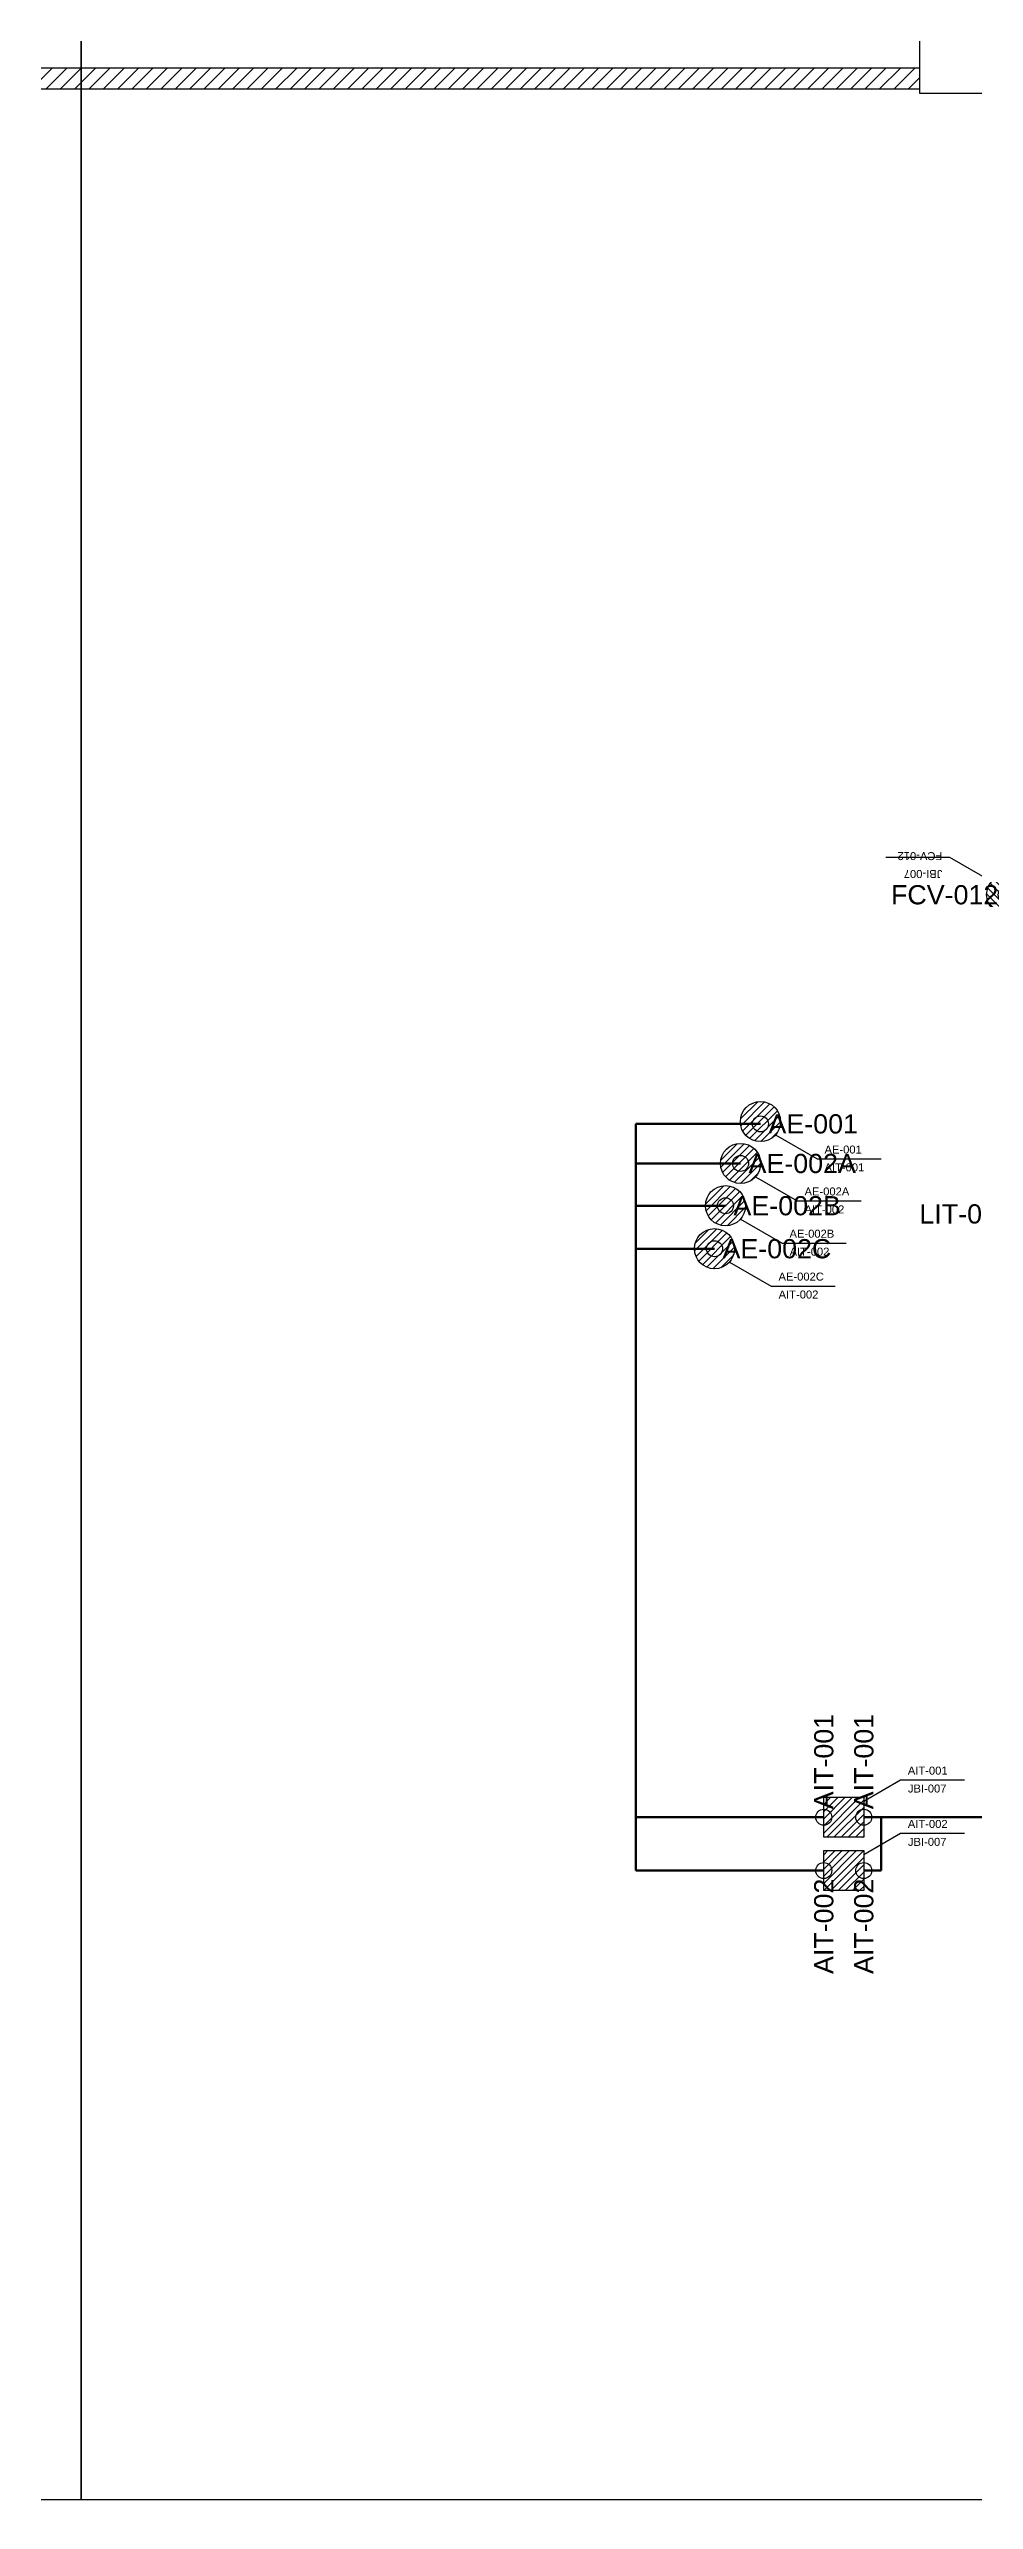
# Model space of a CAD drawing. Header units: metres. Extents: x 0 to 191, y 0 to 87.
# Drawn here: x 150.7 to 159.37, y 23 to 45.98 of the extents above; entities that cross this region are included whole.
import ezdxf
from ezdxf.enums import TextEntityAlignment as Align

# ---------------------------------------------------------------- set-up
doc = ezdxf.new("R2010")
doc.units = ezdxf.units.M
for name, color, linetype, lineweight, true_color in [('CANALIZACIONES', 178, 'Continuous', 25, 0x000000), ('CANALIZACIONES ... ANALOGAS', 5, 'Continuous', 50, 0x0000ff), ('CANALIZACIONES ... BANCO', 30, 'Continuous', 25, 0xff7f00), ('INST', 5, 'Continuous', 25, 0x0000ff), ('vistas', 178, 'Continuous', 25, 0x000000)]:
    doc.layers.add(name, color=color, linetype=linetype, lineweight=lineweight, true_color=true_color)
doc.styles.add('textstyle128', font='')
doc.styles.add('textstyle129', font='')
doc.styles.add('textstyle130', font='')
doc.styles.add('textstyle131', font='')
doc.styles.add('textstyle132', font='')
doc.styles.add('textstyle133', font='')
doc.styles.add('textstyle138', font='')
doc.styles.add('textstyle139', font='')
doc.styles.add('textstyle374', font='')
doc.styles.add('textstyle375', font='')
doc.styles.add('textstyle471', font='')
doc.styles.add('textstyle472', font='')
doc.styles.add('textstyle473', font='')
doc.styles.add('textstyle474', font='')
doc.styles.add('textstyle475', font='')
doc.styles.add('textstyle476', font='')
doc.styles.add('textstyle477', font='')
doc.styles.add('textstyle478', font='')
doc.styles.add('textstyle479', font='')
doc.styles.add('textstyle480', font='')
doc.styles.add('textstyle481', font='')
doc.styles.add('textstyle482', font='')
doc.styles.add('textstyle513', font='')
doc.styles.add('textstyle522', font='')
doc.styles.add('textstyle523', font='')
doc.styles.add('textstyle524', font='')
doc.styles.add('textstyle525', font='')
doc.styles.add('textstyle526', font='')
doc.styles.add('textstyle527', font='')
doc.styles.add('textstyle528', font='')
doc.styles.add('textstyle529', font='')
doc.styles.add('textstyle530', font='')
doc.styles.get('textstyle128').set_extended_font_data('Liberation Sans')
doc.styles.get('textstyle129').set_extended_font_data('Liberation Sans')
doc.styles.get('textstyle130').set_extended_font_data('Liberation Sans')
doc.styles.get('textstyle131').set_extended_font_data('Liberation Sans')
doc.styles.get('textstyle132').set_extended_font_data('Liberation Sans')
doc.styles.get('textstyle133').set_extended_font_data('Liberation Sans')
doc.styles.get('textstyle138').set_extended_font_data('Liberation Sans')
doc.styles.get('textstyle139').set_extended_font_data('Liberation Sans')
doc.styles.get('textstyle374').set_extended_font_data('Liberation Sans')
doc.styles.get('textstyle375').set_extended_font_data('Liberation Sans')
doc.styles.get('textstyle471').set_extended_font_data('Liberation Sans')
doc.styles.get('textstyle472').set_extended_font_data('Liberation Sans')
doc.styles.get('textstyle473').set_extended_font_data('Liberation Sans')
doc.styles.get('textstyle474').set_extended_font_data('Liberation Sans')
doc.styles.get('textstyle475').set_extended_font_data('Liberation Sans')
doc.styles.get('textstyle476').set_extended_font_data('Liberation Sans')
doc.styles.get('textstyle477').set_extended_font_data('Liberation Sans')
doc.styles.get('textstyle478').set_extended_font_data('Liberation Sans')
doc.styles.get('textstyle479').set_extended_font_data('Liberation Sans')
doc.styles.get('textstyle480').set_extended_font_data('Liberation Sans')
doc.styles.get('textstyle481').set_extended_font_data('Liberation Sans')
doc.styles.get('textstyle482').set_extended_font_data('Liberation Sans')
doc.styles.get('textstyle513').set_extended_font_data('Liberation Sans')
doc.styles.get('textstyle522').set_extended_font_data('Liberation Sans')
doc.styles.get('textstyle523').set_extended_font_data('Liberation Sans')
doc.styles.get('textstyle524').set_extended_font_data('Liberation Sans')
doc.styles.get('textstyle525').set_extended_font_data('Liberation Sans')
doc.styles.get('textstyle526').set_extended_font_data('Liberation Sans')
doc.styles.get('textstyle527').set_extended_font_data('Liberation Sans')
doc.styles.get('textstyle528').set_extended_font_data('Liberation Sans')
doc.styles.get('textstyle529').set_extended_font_data('Liberation Sans')
doc.styles.get('textstyle530').set_extended_font_data('Liberation Sans')

# ---------------------------------------------------------------- blocks, each defined once
blk = doc.blocks.new('Inst_Elec_lin')
at = {"layer": 'INST', "transparency": 33554687}
h = blk.add_hatch(dxfattribs=at)
h.set_pattern_fill('ANSI31', color=256, scale=0.015, style=0, pattern_type=0)
edge = h.paths.add_edge_path(flags=0)
edge.add_arc((0, 0), 0.188, 0, 360)
at = {"layer": 'INST'}
for p, q in [((0.14, 0.125), (0.53, 0.35)), ((0.53, 0.35), (1.13, 0.35))]:
    blk.add_line(p, q, dxfattribs=at)
blk.add_circle((0, 0), 0.188, dxfattribs=at)
for tag, p, style in [('Tag_inst', (0.6, 0.4), 'textstyle128'), ('Inst_EL', (0.601, 0.232), 'textstyle129')]:
    blk.add_attdef(tag, p, '', height=0.075, dxfattribs=dict(at, style=style))
blk = doc.blocks.new('Inst_Elec_sop')
at = {"layer": 'INST', "transparency": 33554687}
h = blk.add_hatch(dxfattribs=at)
h.set_pattern_fill('ANSI31', color=256, scale=0.015, style=0, pattern_type=0)
h.paths.add_polyline_path([(-0.188, -0.188), (-0.188, 0.188), (0.188, 0.188), (0.188, -0.188)], flags=0)
at = {"layer": 'INST'}
for p, q in [((0.188, 0.152), (0.53, 0.35)), ((0.53, 0.35), (1.13, 0.35)), ((-0.188, 0.188), (0.188, 0.188)), ((-0.188, -0.188), (-0.188, 0.188)), ((0.188, 0.188), (0.188, -0.188)), ((0.188, -0.188), (-0.188, -0.188))]:
    blk.add_line(p, q, dxfattribs=at)
for tag, p, style in [('Tag_inst', (0.6, 0.4), 'textstyle132'), ('Inst_EL', (0.601, 0.232), 'textstyle133')]:
    blk.add_attdef(tag, p, '', height=0.075, dxfattribs=dict(at, style=style))
blk = doc.blocks.new('Inst_Elec_lin1')
at = {"layer": 'INST', "transparency": 33554687}
h = blk.add_hatch(dxfattribs=at)
h.set_pattern_fill('ANSI31', color=256, scale=0.015, style=0, pattern_type=0)
edge = h.paths.add_edge_path(flags=0)
edge.add_arc((0, 0), 0.188, 0, 360)
at = {"layer": 'INST'}
for p, q in [((0.14, -0.125), (0.53, -0.35)), ((0.53, -0.35), (1.13, -0.35))]:
    blk.add_line(p, q, dxfattribs=at)
blk.add_circle((0, 0), 0.188, dxfattribs=at)
for tag, p, style in [('Tag_inst', (0.6, -0.3), 'textstyle130'), ('Inst_EL', (0.601, -0.468), 'textstyle131')]:
    blk.add_attdef(tag, p, '', height=0.075, dxfattribs=dict(at, style=style))
blk = doc.blocks.new('Pull')
at = {"layer": 'CANALIZACIONES ... BANCO'}
for p, q in [((-0.2, 0.2), (0.2, 0.2)), ((-0.2, -0.2), (-0.2, 0.2)), ((0.2, 0.2), (0.2, -0.2)), ((0.2, -0.2), (-0.2, -0.2))]:
    blk.add_line(p, q, dxfattribs=at)
blk = doc.blocks.new('NODO2')
at = {"layer": 'CANALIZACIONES'}
blk.add_circle((0, 0), 0.05, dxfattribs=at)
at = {"layer": 'CANALIZACIONES', "style": 'textstyle139'}
blk.add_attdef('dest', text='', height=0.12, dxfattribs=at).set_placement((-0.05, 0), align=Align.MIDDLE_RIGHT)
blk = doc.blocks.new('NODO1')
at = {"layer": 'CANALIZACIONES'}
blk.add_circle((0, 0), 0.05, dxfattribs=at)
at = {"layer": 'CANALIZACIONES', "style": 'textstyle138'}
blk.add_attdef('dest', text='', height=0.12, dxfattribs=at).set_placement((0.05, 0), align=Align.MIDDLE_LEFT)

msp = doc.modelspace()

# ---------------------------------------------------------------- hatches: boundary and pattern name
at = {"layer": 'CANALIZACIONES ... BANCO', "transparency": 33554687}
h = msp.add_hatch(dxfattribs=at)
h.set_pattern_fill('ANSI31', color=256, scale=0.03, style=0, pattern_type=0)
h.paths.add_polyline_path([(86.7, 29.2), (147.8, 29.2), (147.8, 45.8), (158.86, 45.8), (158.86, 45.6), (148, 45.6), (148, 29), (86.7, 29)], flags=0)

# ---------------------------------------------------------------- linework, layer by layer
at = {"layer": 'CANALIZACIONES ... ANALOGAS'}
for p, q in [((156.2, 35.9), (156.2, 28.9)), ((156.2, 35.9), (157.368, 35.9)), ((157.181, 35.529), (156.2, 35.529)), ((157.04, 35.133), (156.2, 35.133)), ((156.937, 34.73), (156.2, 34.73)), ((157.961, 29.4), (156.2, 29.4)), ((158.336, 29.4), (163.4, 29.4)), ((158.5, 28.9), (158.5, 29.4)), ((156.2, 28.9), (157.961, 28.9)), ((158.336, 28.9), (158.5, 28.9))]:
    msp.add_line(p, q, dxfattribs=at)
at = {"layer": 'CANALIZACIONES ... BANCO'}
for p, q in [((147.8, 45.8), (158.86, 45.8)), ((158.86, 45.6), (148, 45.6))]:
    msp.add_line(p, q, dxfattribs=at)
at = {"layer": 'vistas', "color": 16, "ltscale": 0.0001, "true_color": 0x800000}
for points in [[(111, 53), (151, 53), (151, 23), (111, 23), (111, 53)], [(151, 53), (191, 53), (191, 23), (151, 23), (151, 53)]]:
    msp.add_lwpolyline(points, dxfattribs=at)

# ---------------------------------------------------------------- block references
at = {"layer": 'CANALIZACIONES'}
ref = msp.add_blockref('NODO2', (159.672, 38.048), dxfattribs=dict(at, xscale=1.5, yscale=1.5))
ref.add_attrib('dest', 'FCV-012', dxfattribs={"height": 0.18, "style": 'textstyle513'}).set_placement((159.597, 38.048), align=Align.MIDDLE_RIGHT)
ref = msp.add_blockref('NODO1', (157.368, 35.9), dxfattribs=dict(at, xscale=1.5, yscale=1.5))
ref.add_attrib('dest', 'AE-001', dxfattribs={"height": 0.18, "style": 'textstyle522'}).set_placement((157.443, 35.9), align=Align.MIDDLE_LEFT)
ref = msp.add_blockref('NODO1', (157.181, 35.529), dxfattribs=dict(at, xscale=1.5, yscale=1.5))
ref.add_attrib('dest', 'AE-002A', dxfattribs={"height": 0.18, "style": 'textstyle523'}).set_placement((157.256, 35.529), align=Align.MIDDLE_LEFT)
ref = msp.add_blockref('NODO1', (157.04, 35.133), dxfattribs=dict(at, xscale=1.5, yscale=1.5))
ref.add_attrib('dest', 'AE-002B', dxfattribs={"height": 0.18, "style": 'textstyle524'}).set_placement((157.115, 35.133), align=Align.MIDDLE_LEFT)
ref = msp.add_blockref('NODO2', (159.799, 35.056), dxfattribs=dict(at, xscale=1.5, yscale=1.5))
ref.add_attrib('dest', 'LIT-009', dxfattribs={"height": 0.18, "style": 'textstyle530'}).set_placement((159.724, 35.056), align=Align.MIDDLE_RIGHT)
ref = msp.add_blockref('NODO1', (156.937, 34.73), dxfattribs=dict(at, xscale=1.5, yscale=1.5))
ref.add_attrib('dest', 'AE-002C', dxfattribs={"height": 0.18, "style": 'textstyle525'}).set_placement((157.012, 34.73), align=Align.MIDDLE_LEFT)
ref = msp.add_blockref('NODO1', (157.961, 29.4), dxfattribs=dict(at, xscale=1.5, yscale=1.5, rotation=90))
ref.add_attrib('dest', 'AIT-001', dxfattribs={"height": 0.18, "rotation": 90, "style": 'textstyle526'}).set_placement((157.961, 29.475), align=Align.MIDDLE_LEFT)
ref = msp.add_blockref('NODO1', (158.336, 29.4), dxfattribs=dict(at, xscale=1.5, yscale=1.5, rotation=90))
ref.add_attrib('dest', 'AIT-001', dxfattribs={"height": 0.18, "rotation": 90, "style": 'textstyle527'}).set_placement((158.336, 29.475), align=Align.MIDDLE_LEFT)
ref = msp.add_blockref('NODO2', (157.961, 28.9), dxfattribs=dict(at, xscale=1.5, yscale=1.5, rotation=90))
ref.add_attrib('dest', 'AIT-002', dxfattribs={"height": 0.18, "rotation": 90, "style": 'textstyle529'}).set_placement((157.961, 28.825), align=Align.MIDDLE_RIGHT)
ref = msp.add_blockref('NODO2', (158.336, 28.9), dxfattribs=dict(at, xscale=1.5, yscale=1.5, rotation=90))
ref.add_attrib('dest', 'AIT-002', dxfattribs={"height": 0.18, "rotation": 90, "style": 'textstyle528'}).set_placement((158.336, 28.825), align=Align.MIDDLE_RIGHT)
at = {"layer": 'CANALIZACIONES ... BANCO', "xscale": 2.2, "yscale": 2.2}
msp.add_blockref('Pull', (159.3, 46), dxfattribs=at)
at = {"layer": 'CANALIZACIONES ... BANCO'}
ref = msp.add_blockref('Inst_Elec_lin1', (157.368, 35.922), dxfattribs=at)
ref.add_attrib('Tag_inst', 'AE-001', (157.968, 35.622), dxfattribs={"layer": 'INST', "height": 0.075, "style": 'textstyle475'})
ref.add_attrib('Inst_EL', 'AIT-001', (157.968, 35.455), dxfattribs={"layer": 'INST', "height": 0.075, "style": 'textstyle476'})
ref = msp.add_blockref('Inst_Elec_lin1', (157.181, 35.529), dxfattribs=at)
ref.add_attrib('Tag_inst', 'AE-002A', (157.781, 35.229), dxfattribs={"layer": 'INST', "height": 0.075, "style": 'textstyle477'})
ref.add_attrib('Inst_EL', 'AIT-002', (157.781, 35.061), dxfattribs={"layer": 'INST', "height": 0.075, "style": 'textstyle478'})
ref = msp.add_blockref('Inst_Elec_lin1', (157.04, 35.133), dxfattribs=at)
ref.add_attrib('Tag_inst', 'AE-002B', (157.64, 34.833), dxfattribs={"layer": 'INST', "height": 0.075, "style": 'textstyle479'})
ref.add_attrib('Inst_EL', 'AIT-002', (157.641, 34.665), dxfattribs={"layer": 'INST', "height": 0.075, "style": 'textstyle480'})
ref = msp.add_blockref('Inst_Elec_lin1', (156.937, 34.73), dxfattribs=at)
ref.add_attrib('Tag_inst', 'AE-002C', (157.537, 34.431), dxfattribs={"layer": 'INST', "height": 0.075, "style": 'textstyle481'})
ref.add_attrib('Inst_EL', 'AIT-002', (157.538, 34.263), dxfattribs={"layer": 'INST', "height": 0.075, "style": 'textstyle482'})
ref = msp.add_blockref('Inst_Elec_sop', (158.149, 29.4), dxfattribs=at)
ref.add_attrib('Tag_inst', 'AIT-001', (158.749, 29.8), dxfattribs={"layer": 'INST', "height": 0.075, "style": 'textstyle471'})
ref.add_attrib('Inst_EL', 'JBI-007', (158.75, 29.632), dxfattribs={"layer": 'INST', "height": 0.075, "style": 'textstyle472'})
ref = msp.add_blockref('Inst_Elec_sop', (158.149, 28.9), dxfattribs=at)
ref.add_attrib('Tag_inst', 'AIT-002', (158.749, 29.3), dxfattribs={"layer": 'INST', "height": 0.075, "style": 'textstyle473'})
ref.add_attrib('Inst_EL', 'JBI-007', (158.75, 29.132), dxfattribs={"layer": 'INST', "height": 0.075, "style": 'textstyle474'})
at = {"layer": 'INST'}
ref = msp.add_blockref('Inst_Elec_lin', (159.672, 38.048), dxfattribs=dict(at, yscale=-1, rotation=180))
ref.add_attrib('Tag_inst', 'FCV-012', (159.072, 38.448), dxfattribs={"height": 0.075, "rotation": 180, "style": 'textstyle374'})
ref.add_attrib('Inst_EL', 'JBI-007', (159.072, 38.28), dxfattribs={"height": 0.075, "rotation": 180, "style": 'textstyle375'})

doc.saveas('drawing.dxf')
